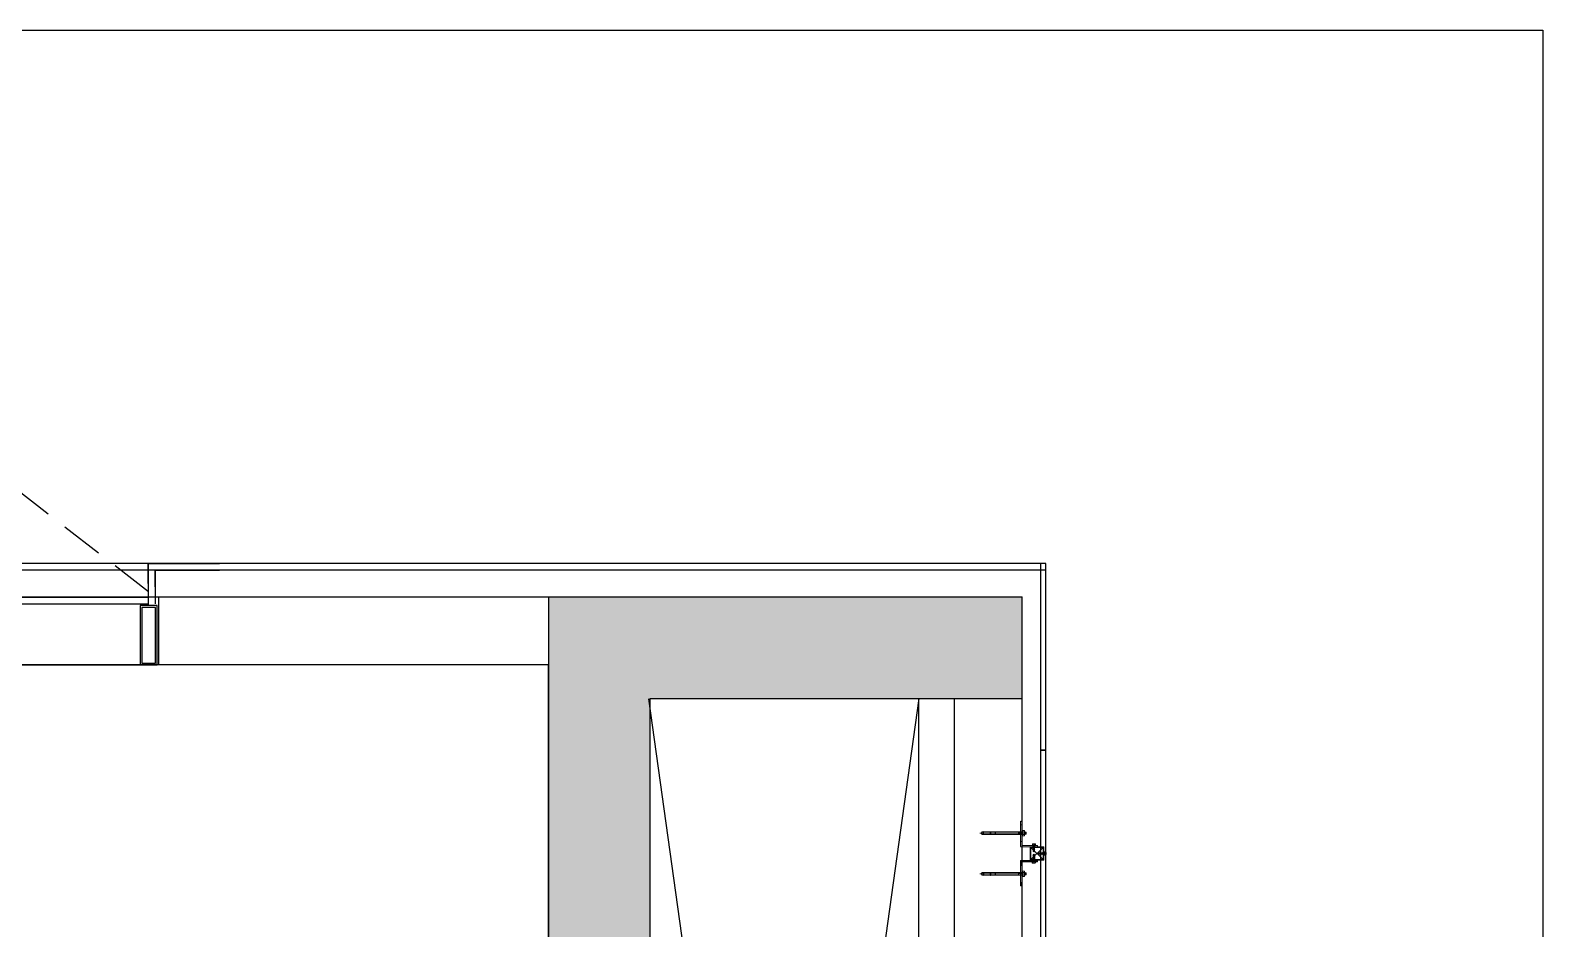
# Model space of a CAD drawing. Header units: millimetres. Extents: x 4688743 to 4806056, y -3017657 to -2960297.
# Drawn here: x 4749723 to 4754189, y -2966744 to -2964091 of the extents above; entities that cross this region are included whole.
import ezdxf

# ---------------------------------------------------------------- set-up
doc = ezdxf.new("R2010")
doc.units = ezdxf.units.MM
doc.header["$MEASUREMENT"] = 0
doc.linetypes.add('HIDDEN', pattern=[0.375, 0.25, -0.125])
doc.linetypes.add('LÍNEAS_OCULTAS2', pattern=[0.1875, 0.125, -0.0625])
for name, color, linetype in [('a-col', 3, 'Continuous'), ('A-CUTOUT FLOOR', 1, 'Continuous'), ('a-hat col', 254, 'Continuous'), ('a-vision panel', 141, 'Continuous'), ('C-WALL', 123, 'Continuous'), ('ELE1', 1, 'Continuous'), ('I-PART', 1, 'Continuous'), ('MATEL CLADDING', 145, 'Continuous'), ('PL carpet', 7, 'Continuous'), ('wall', 4, 'Continuous')]:
    doc.layers.add(name, color=color, linetype=linetype)
for name, color, linetype, lineweight in [('B-SECTIONS$0$_FAVETON-Autotaladrante N12 Filete 5.5 mm', 8, 'Continuous', 5), ('B-SECTIONS$0$_FAVETON-Pieza', 7, 'Continuous', 5), ('CLAYTONE-Pieza', 7, 'Continuous', 9), ('NEI-ALU-CROSS-SECTION', 150, 'Continuous', 5), ('NEI-G-BRACKET-IN PLAN', 115, 'Continuous', 5), ('NEI-G-RCC FASTENER', 253, 'Continuous', 5), ('TAPPING SCREW', 251, 'Continuous', 5)]:
    doc.layers.add(name, color=color, linetype=linetype, lineweight=lineweight)

# ---------------------------------------------------------------- blocks, each defined once
blk = doc.blocks.new('ALU-CROSS-SECTION')
at = {"layer": 'NEI-ALU-CROSS-SECTION'}
h = blk.add_hatch(dxfattribs=at)
h.set_pattern_fill('ANSI33', color=8, scale=0.35, style=0)
h.set_pattern_definition([(45, (-14308.022, -80916.707), (-1.57154482, 1.57154482), []), (45, (-14306.4504, -80916.707), (-1.57154482, 1.57154482), [1.11125, -0.555625])])
h.paths.add_polyline_path([(20, 20), (-20, 20), (-20, -20), (20, -20)])
h.paths.add_polyline_path([(18, -18), (-18, -18), (-18, 18), (18, 18)], flags=16)
at = {"color": 8}
for p, q in [((-18, -18), (18, 18)), ((-18, 18), (18, -18))]:
    blk.add_line(p, q, dxfattribs=at)
for points in [[(-20, -20), (20, -20), (20, 20), (-20, 20)], [(-18, -18), (18, -18), (18, 18), (-18, 18)]]:
    blk.add_lwpolyline(points, close=True)
blk = doc.blocks.new('Autotaladrante N12 Filete 5.5 mm')
at = {"color": 250}
blk.add_lwpolyline([(0.4, -6), (0.1, -6, -0.414214), (0, -5.9), (0, 5.9, -0.414214), (0.1, 6), (0.4, 6, -0.414214), (0.5, 5.9), (0.5, -5.9, -0.414214)], format="xyb", close=True, dxfattribs=at)
at = {"layer": 'TAPPING SCREW'}
for p, q in [((-3.9, 1.3), (-2.7, 0.2)), ((-2.7, 0.2), (-2.7, -0.3)), ((0, 2.3), (1.8, 2.3)), ((1.6, 0), (2.1, 2.7)), ((2.3, 2.3), (3.7, 2.3)), ((4.1, 2.3), (5.5, 2.3)), ((6, 2.3), (7.3, 2.3)), ((7.8, 2.3), (9.2, 2.3)), ((9.6, 2.3), (11, 2.3)), ((10.6, -2.3), (11.5, 2.3)), ((11.2, 2.7), (11.5, 2.3)), ((11.5, 2.3), (12.8, 2.3)), ((13.3, 2.3), (14.7, 2.3)), ((14.2, -2.3), (15.1, 2.3)), ((14.6, 2.3), (20.7, 2.3)), ((14.9, 2.7), (15.1, 2.3)), ((15.1, 2.3), (16.5, 2.3)), ((17, 2.3), (18.3, 2.3)), ((17.7, -2.7), (18.6, 2.7)), ((20.7, 2.3), (22.8, 0)), ((-3.9, -1.3), (-2.7, -0.3)), ((0, -2.3), (2.8, -2.3)), ((3, -2.7), (3.2, -2.3)), ((4.8, -2.7), (5.1, -2.3)), ((6.7, -2.7), (6.9, -2.3)), ((8.5, -2.7), (8.7, -2.3)), ((10.3, -2.7), (10.6, -2.3)), ((10.6, -2.3), (11.9, -2.3)), ((12.4, -2.3), (13.8, -2.3)), ((13.6, -2.3), (20.7, -2.3)), ((14, -2.7), (14.2, -2.3)), ((14.2, -2.3), (15.6, -2.3)), ((16.1, -2.3), (17.4, -2.3)), ((17.9, -2.3), (19.3, -2.3)), ((20, 0), (22.8, 0)), ((20.7, -2.3), (22.8, 0))]:
    blk.add_line(p, q, dxfattribs=at)
for points in [[(-0.8, 5), (-2.5, 5)], [(0, 4.3), (0, -4.3)], [(4.6, -2.3), (3.2, -2.3), (4.1, 2.3), (3.9, 2.7), (3, -2.7), (2.8, -2.3), (3.7, 2.3), (3.9, 2.7)], [(6.4, -2.3), (5.1, -2.3), (6, 2.3), (5.7, 2.7), (4.8, -2.7), (4.6, -2.3), (5.5, 2.3), (5.7, 2.7)], [(8.3, -2.3), (6.9, -2.3), (7.8, 2.3), (7.6, 2.7), (6.7, -2.7), (6.4, -2.3), (7.3, 2.3), (7.6, 2.7)], [(10.1, -2.3), (8.7, -2.3), (9.6, 2.3), (9.4, 2.7), (8.5, -2.7), (8.3, -2.3), (9.2, 2.3), (9.4, 2.7)], [(13.1, 2.7), (13.3, 2.3), (12.4, -2.3), (12.2, -2.7), (11.9, -2.3), (12.8, 2.3), (13.1, 2.7), (12.2, -2.7)], [(15.8, -2.7), (16.1, -2.3), (17, 2.3), (16.7, 2.7), (15.8, -2.7), (15.6, -2.3), (16.5, 2.3), (16.7, 2.7)], [(-0.8, -5), (-2.5, -5)], [(20, 0), (19.7, -0.4), (19.3, -2.3), (19.5, -2.7), (20, 0), (20.2, -0.4), (19.7, -2.3), (19.5, -2.7)]]:
    blk.add_lwpolyline(points, dxfattribs=at)
for points in [[(2.3, 2.3), (1.9, 0.4), (1.6, 0), (1.4, 0.4), (1.8, 2.3), (2.1, 2.7)], [(10.3, -2.7), (10.1, -2.3), (11, 2.3), (11.2, 2.7)], [(13.8, -2.3), (14.7, 2.3), (14.9, 2.7), (14, -2.7)], [(17.9, -2.3), (17.7, -2.7), (17.4, -2.3), (18.3, 2.3), (18.6, 2.7), (18.8, 2.3)]]:
    blk.add_lwpolyline(points, close=True, dxfattribs=at)
for centre, radius, start, end in [((9, 0), 13, 159.5169, 174.5435), ((-2.5, 4.2), 0.756, 90.4696, 163.2548), ((-0.8, 4.2), 0.756, 0.4696, 89.5304), ((22.7, 2.1), 2.06, 173.3775, 271.6224), ((9, 0), 13, 185.4565, 200.4831), ((-2.5, -4.2), 0.756, 196.7452, 269.5304), ((-0.8, -4.2), 0.756, 270.4696, 359.5304)]:
    blk.add_arc(centre, radius, start, end, dxfattribs=at)
blk = doc.blocks.new('Fischer')
at = {"layer": 'NEI-G-RCC FASTENER', "linetype": 'Continuous'}
for p, q in [((-12, 3.1), (-12.4, 2.7)), ((-12.4, 2.7), (-12.4, -2.8)), ((-12, 3.1), (-9.6, 3.1)), ((-12, -3.2), (-12, 3.1)), ((-9.6, 3.1), (-8.8, 3.9)), ((-9.6, 3.1), (-9.6, -3.2)), ((-8.8, 3.9), (-8, 3.9)), ((-8.8, -4.1), (-8.8, 3.9)), ((-8, 6.8), (-7.4, 7.9)), ((-8, 6.8), (-8, 0)), ((-8, -6.8), (-8, 0)), ((-2.2, 7.9), (-7.4, 7.9)), ((-2.2, 3.9), (-7.4, 3.9)), ((-1.6, 6.8), (-2.2, 7.9)), ((-1.6, 8.4), (-1.6, 0)), ((-1.6, 8.4), (0, 8.4)), ((-1.6, -8.4), (-1.6, 0)), ((0, 8.4), (0, -8.4)), ((91.5, 3.9), (0, 3.9)), ((9.6, 3.9), (9.6, -4.1)), ((77.5, -4.1), (77.5, 3.9)), ((78.7, -4.1), (78.7, 3.9)), ((91.5, 3.9), (91.5, -4.1)), ((112.7, 4.4), (93.1, 3.9)), ((93.1, 3.9), (93.1, 3.5)), ((93.1, -3.5), (93.1, 3.5)), ((112.8, 0.9), (93.9, 0.4)), ((93.9, 0.4), (93.9, -0.4)), ((108.5, 0.8), (108.5, -0.8)), ((112.7, 4.4), (112.8, 0.9)), ((112.7, 3.9), (118.3, 3.9)), ((114.3, 3.9), (112.7, 3.6)), ((114.3, -3.9), (114.3, 3.9)), ((114.7, 3.4), (114.3, 3.9)), ((114.7, -3.4), (114.7, 3.4)), ((118.3, -3.9), (118.3, 3.9)), ((118.3, 3.9), (120.6, 0)), ((120.6, 0), (118.3, -3.9)), ((-12, -3.2), (-12.4, -2.8)), ((-9.6, -3.2), (-12, -3.2)), ((-9.6, -3.2), (-8.8, -4.1)), ((-8.8, -4.1), (-8, -4.1)), ((-8, -6.8), (-7.4, -7.9)), ((-2.2, -3.9), (-7.4, -3.9)), ((-2.2, -7.9), (-7.4, -7.9)), ((-1.6, -6.8), (-2.2, -7.9)), ((-1.6, -8.4), (0, -8.4)), ((91.5, -4.1), (0, -4.1)), ((93.1, -3.9), (93.1, -3.5)), ((112.7, -4.4), (93.1, -3.9)), ((112.8, -0.9), (93.9, -0.4)), ((112.7, -4.4), (112.8, -0.9)), ((112.7, -3.6), (114.3, -3.9)), ((112.7, -3.9), (118.3, -3.9)), ((114.7, -3.4), (114.3, -3.9))]:
    blk.add_line(p, q, dxfattribs=at)
at = {"layer": 'NEI-G-RCC FASTENER'}
for p, q in [((9.6, 3.3), (0, 3.3)), ((-13.3, 0), (124.1, 0)), ((9.6, -3.4), (0, -3.4))]:
    blk.add_line(p, q, dxfattribs=at)
at = {"layer": 'NEI-G-RCC FASTENER', "linetype": 'Continuous'}
for centre, radius, start, end in [((-4.5, 5.9), 3.47, 145.5615, 214.4385), ((5, 0), 13, 162.383, 197.617), ((-5.1, 5.9), 3.47, 325.5615, 34.4385), ((-14.6, 0), 13, 342.383, 17.617), ((92.3, 3.4), 0.948, 27.058, 142.9407), ((-4.5, -5.9), 3.47, 145.5615, 214.4385), ((-5.1, -5.9), 3.47, 325.5615, 34.4385), ((92.3, -3.5), 0.948, 217.0593, 332.942)]:
    blk.add_arc(centre, radius, start, end, dxfattribs=at)
blk = doc.blocks.new('bracket@ rcc')
h = blk.add_hatch()
h.set_pattern_fill('ANSI31', color=8, scale=0.75, style=0)
h.set_pattern_definition([(45, (22.2538, 3.635), (-1.6838, 1.6838), [])])
h.paths.add_polyline_path([(-14.8, -6.4), (-24.8, -6.4), (-24.8, -10.4), (-14.8, -10.4)])
h = blk.add_hatch()
h.set_pattern_fill('ANSI31', color=8, scale=0.75, style=0)
h.set_pattern_definition([(45, (230.7083, -31.365), (-1.683798, 1.683798), [])])
h.paths.add_polyline_path([(50.2, -6.4), (35.2, -6.4), (35.2, -10.4), (46.2, -10.4), (46.2, -40.9), (46.2, -40.9), (46.2, -42.9), (50.2, -42.9)])
h = blk.add_hatch()
h.set_pattern_fill('ANSI31', color=8, scale=0.75, style=0)
h.set_pattern_definition([(45, (22.2538, 1.135), (-1.6838, 1.6838), [])])
h.paths.add_polyline_path([(46.2, -56.4), (50.2, -56.4), (50.2, -48.9), (46.2, -48.9)])
for p, q in [((-14.8, -6.4), (-14.8, -10.4)), ((35.2, -6.4), (35.2, -10.4)), ((46.2, -42.9), (50.2, -42.9)), ((46.2, -48.9), (50.2, -48.9))]:
    blk.add_line(p, q)
blk.add_lwpolyline([(-24.8, -6.4), (50.2, -6.4), (50.2, -56.4), (46.2, -56.4), (46.2, -10.4), (-24.8, -10.4), (-24.8, -6.4)])
at = {"layer": 'CLAYTONE-Pieza'}
blk.add_blockref('Autotaladrante N12 Filete 5.5 mm', (45.7, -45.9), dxfattribs=at)
at = {"layer": 'NEI-G-RCC FASTENER', "extrusion": (0, 0, -1), "zscale": -1, "rotation": 90}
blk.add_blockref('Fischer', (-10.3, -10.4), dxfattribs=at)
blk = doc.blocks.new('B-SECTIONS$0$Autotaladrante N12 Filete 5.5 mm')
at = {"layer": 'B-SECTIONS$0$_FAVETON-Autotaladrante N12 Filete 5.5 mm'}
for p, q in [((-4.984375, -3.870117), (-4.984375, 3.870117)), ((-4.411376, 2.580078), (-1.03125, 2.580078)), ((0, 2.291992), (1.143555, 2.291992)), ((0.916504, 0), (1.375, 2.692383)), ((1.60669, 2.291992), (2.976807, 2.291992)), ((3.439942, 2.291992), (4.810059, 2.291992)), ((4.356446, -2.291992), (5.273194, 2.291992)), ((5.041749, 2.692383), (5.273194, 2.291992)), ((5.273194, 2.291992), (6.643555, 2.291992)), ((7.106446, 2.291992), (8.476807, 2.291992)), ((8.023194, -2.291992), (8.939698, 2.291992)), ((8.708252, 2.692383), (8.939698, 2.291992)), ((8.939698, 2.291992), (10.310059, 2.291992)), ((10.773194, 2.291992), (12.143311, 2.291992)), ((11.458252, -2.692383), (12.375, 2.692383)), ((12.606446, 2.291992), (19.670899, 2.291992)), ((13.981446, -0.401367), (21.770752, 0)), ((19.670899, 2.291992), (21.770752, 0)), ((19.670899, -2.291992), (21.770752, 0)), ((-4.411376, -2.580078), (-1.03125, -2.580078)), ((-1.03125, -5.160156), (-4.411376, -5.160156)), ((0, -2.291992), (2.060059, -2.291992)), ((2.291749, -2.692383), (2.523194, -2.291992)), ((4.125, -2.692383), (4.356446, -2.291992)), ((4.356446, -2.291992), (5.726807, -2.291992)), ((6.189942, -2.291992), (7.560059, -2.291992)), ((7.791504, -2.692383), (8.023194, -2.291992)), ((8.023194, -2.291992), (9.393311, -2.291992)), ((9.856446, -2.291992), (11.226807, -2.291992)), ((11.689942, -2.291992), (13.060059, -2.291992)), ((13.523194, -2.291992), (19.670899, -2.291992))]:
    blk.add_line(p, q, dxfattribs=at)
for points in [[(-1.03125, 5.160156), (-4.411376, 5.160156)], [(3.893555, -2.291992), (2.523194, -2.291992), (3.439942, 2.291992), (3.208252, 2.692383), (2.291749, -2.692383), (2.060059, -2.291992), (2.976807, 2.291992), (3.208252, 2.692383)], [(6.875, 2.692383), (7.106446, 2.291992), (6.189942, -2.291992), (5.958252, -2.692383), (5.726807, -2.291992), (6.643555, 2.291992), (6.875, 2.692383), (5.958252, -2.692383)], [(9.625, -2.692383), (9.856446, -2.291992), (10.773194, 2.291992), (10.541504, 2.692383), (9.625, -2.692383), (9.393311, -2.291992), (10.310059, 2.291992), (10.541504, 2.692383)], [(13.75, 0), (13.518555, -0.401367), (13.060059, -2.291992), (13.291749, -2.692383), (13.75, 0), (13.981446, -0.401367), (13.523194, -2.291992), (13.291749, -2.692383)]]:
    blk.add_lwpolyline(points, dxfattribs=at)
for points in [[(0, -5.729492), (0, 5.729492), (-1.03125, 5.729492), (-1.03125, -5.729492)], [(1.60669, 2.291992), (1.148194, 0.401367), (0.916504, 0), (0.685059, 0.401367), (1.143555, 2.291992), (1.375, 2.692383)], [(4.125, -2.692383), (3.893555, -2.291992), (4.810059, 2.291992), (5.041749, 2.692383)], [(7.560059, -2.291992), (8.476807, 2.291992), (8.708252, 2.692383), (7.791504, -2.692383)], [(11.689942, -2.291992), (11.458252, -2.692383), (11.226807, -2.291992), (12.143311, 2.291992), (12.375, 2.692383), (12.606446, 2.291992)]]:
    blk.add_lwpolyline(points, close=True, dxfattribs=at)
for centre, radius, start, end in [((1.111329, 0), 6.095833, 154.96034, 205.03966), ((-3.245605, 3.870117), 1.738802, 132.1065, 227.8935), ((21.712647, -2.054688), 2.055444, 88.377566, 186.622451), ((-3.245605, -3.870117), 1.738802, 132.1065, 227.8935)]:
    blk.add_arc(centre, radius, start, end, dxfattribs=at)
blk = doc.blocks.new('rcc diff lvl')
at = {"linetype": 'LÍNEAS_OCULTAS2', "ltscale": 10}
for p, q in [((4.6, 3), (0.6, 3)), ((15.6, 39.5), (15.6, 35.5)), ((65.6, 39.5), (65.6, 35.5)), ((4.6, -3), (0.6, -3))]:
    blk.add_line(p, q, dxfattribs=at)
blk.add_lwpolyline([(75.6, 39.5), (0.6, 39.5), (0.6, -10.5), (4.6, -10.5), (4.6, 35.5), (75.6, 35.5), (75.6, 39.5)], dxfattribs=at)
at = {"layer": 'B-SECTIONS$0$_FAVETON-Pieza', "extrusion": (0, 0, -1), "xscale": 0.8726777181651566, "yscale": 0.8726777181651566, "zscale": -0.8726777173244235, "rotation": 0.0239505062693356}
blk.add_blockref('B-SECTIONS$0$Autotaladrante N12 Filete 5.5 mm', (-4.6, 0), dxfattribs=at)
at = {"layer": 'NEI-G-RCC FASTENER', "extrusion": (0, 0, -1), "zscale": -1, "rotation": 90}
blk.add_blockref('Fischer', (-40.6, 35.5), dxfattribs=at)
blk = doc.blocks.new('PROFILE_GLZ_MULI_END')
at = {"color": 4}
blk.add_lwpolyline([(25, -25), (25, 0)], dxfattribs=at)
for points in [[(50, -200), (0, -200), (0, -25), (50, -25)], [(45, -195), (5, -195), (5, -30), (45, -30)]]:
    blk.add_lwpolyline(points, close=True, dxfattribs=at)
blk = doc.blocks.new('*U17')
at = {"color": 1}
blk.add_line((0, -200), (1000, -200), dxfattribs=at)
at = {"color": 5}
for points in [[(25, 0), (975, 0)], [(25, -20), (975, -20)]]:
    blk.add_lwpolyline(points, dxfattribs=at)
blk.add_blockref('PROFILE_GLZ_MULI_END', (0, 0))
at = {"xscale": -1}
blk.add_blockref('PROFILE_GLZ_MULI_END', (1000, 0), dxfattribs=at)

msp = doc.modelspace()

# ---------------------------------------------------------------- hatches: boundary and pattern name
at = {"layer": 'a-hat col'}
h = msp.add_hatch(color=256, dxfattribs=at)
h.paths.add_polyline_path([(4752351.8, -2973566.3), (4752801.8, -2973566.3), (4752801.8, -2975266.8), (4751253.1, -2975266.8), (4751253.1, -2974666.8), (4752351.8, -2974666.8)])
h.paths.add_polyline_path([(4734146.9, -2973515.6), (4734148.5, -2973965.1), (4735551.8, -2973965.1), (4735550.2, -2973515.6)])
h.paths.add_polyline_path([(4734148.5, -2965764.9), (4734148.5, -2966214.9), (4735551.8, -2966214.9), (4735551.8, -2965764.9)])
h.paths.add_polyline_path([(4741354.2, -2968650.5), (4741054.2, -2968650.5), (4741054.2, -2970044.1), (4741354.2, -2970044.1)])
h.paths.add_polyline_path([(4742904.2, -2968650.5), (4742604.2, -2968650.5), (4742604.2, -2970044.1), (4742904.2, -2970044.1)])
h.paths.add_polyline_path([(4744104.3, -2965764.9), (4744104.3, -2966064.9), (4742604.2, -2966064.9), (4742604.2, -2965764.9)])
h.paths.add_polyline_path([(4743251.9, -2974464.6), (4744051.9, -2974464.6), (4744051.9, -2975264.6), (4743251.9, -2975264.6)])
h.paths.add_polyline_path([(4734751.8, -2974464.6), (4735551.8, -2974464.6), (4735551.8, -2975264.6), (4734751.8, -2975264.6)])
h.paths.add_polyline_path([(4752651.8, -2965764.6), (4751253.1, -2965764.6), (4751253.1, -2967764.6), (4751553.1, -2967764.6), (4751553.1, -2966064.6), (4752651.8, -2966064.6)])
h.paths.add_polyline_path([(4747653.1, -2967764.6), (4747953.1, -2967764.6), (4747953.1, -2965764.6), (4747653.1, -2965764.6)])
h.paths.add_polyline_path([(4723751.8, -2965765.3), (4724551.8, -2965765.3), (4724551.8, -2966565.3), (4723751.8, -2966565.3)])
h.paths.add_polyline_path([(4712751.8, -2965765.3), (4713551.8, -2965765.3), (4713551.8, -2966565.3), (4712751.8, -2966565.3)])
h.paths.add_polyline_path([(4751751.8, -2984664.6), (4752551.8, -2984664.6), (4752551.8, -2985464.6), (4751751.8, -2985464.6)])
h.paths.add_polyline_path([(4743251.9, -2984664.6), (4744051.9, -2984664.6), (4744051.9, -2985464.6), (4743251.9, -2985464.6)])
h.paths.add_polyline_path([(4723751.8, -2973664.6), (4724551.8, -2973664.6), (4724551.8, -2974464.6), (4723751.8, -2974464.6)])
h.paths.add_polyline_path([(4712751.8, -2984664.6), (4713551.8, -2984664.6), (4713551.8, -2985464.6), (4712751.8, -2985464.6)])
h.paths.add_polyline_path([(4712751.8, -2973664.6), (4713551.8, -2973664.6), (4713551.8, -2974464.6), (4712751.8, -2974464.6)])
h.paths.add_polyline_path([(4734751.8, -2984664.6), (4735551.8, -2984664.6), (4735551.8, -2985464.6), (4734751.8, -2985464.6)])
h.paths.add_polyline_path([(4747553.1, -2975264.1), (4747953.1, -2975264.1), (4747953.1, -2973964.1), (4747553.1, -2973964.1)])
h.paths.add_polyline_path([(4723751.8, -2984664.6), (4724551.8, -2984664.6), (4724551.8, -2985464.6), (4723751.8, -2985464.6)])
at = {"layer": 'NEI-ALU-CROSS-SECTION'}
h = msp.add_hatch(dxfattribs=at)
h.set_pattern_fill('ANSI33', color=8, scale=0.35, angle=90, style=0)
h.set_pattern_definition([(135, (4833612.5397, -2980829.8742), (-1.57154482, -1.57154482), []), (135, (4833612.5397, -2980828.3026), (-1.57154482, -1.57154482), [1.11125, -0.555625])])
h.paths.add_polyline_path([(4752675.8, -2966501.9), (4752675.8, -2966541.9), (4752715.8, -2966541.9), (4752715.8, -2966501.9)])
h.paths.add_polyline_path([(4752713.8, -2966503.9), (4752713.8, -2966539.9), (4752677.8, -2966539.9), (4752677.8, -2966503.9)], flags=16)
at = {"layer": 'NEI-G-BRACKET-IN PLAN'}
h = msp.add_hatch(dxfattribs=at)
h.set_pattern_fill('ANSI31', color=8, scale=0.75, angle=90, style=0)
h.set_pattern_definition([(135, (4752671.8327, -2966361.692), (-1.683798, -1.683798), [])])
h.paths.add_polyline_path([(4752646.8, -2966542.2), (4752646.8, -2966557.2), (4752650.8, -2966557.2), (4752650.8, -2966546.2), (4752681.3, -2966546.2), (4752681.3, -2966546.2), (4752683.3, -2966546.2), (4752683.3, -2966542.2)])
h = msp.add_hatch(dxfattribs=at)
h.set_pattern_fill('ANSI31', color=8, scale=0.75, angle=90, style=0)
h.set_pattern_definition([(135, (4752639.3327, -2966570.1465), (-1.6838, -1.6838), [])])
h.paths.add_polyline_path([(4752696.8, -2966546.2), (4752696.8, -2966542.2), (4752689.3, -2966542.2), (4752689.3, -2966546.2)])
h = msp.add_hatch(dxfattribs=at)
h.set_pattern_fill('ANSI31', color=8, scale=0.75, angle=90, style=0)
h.set_pattern_definition([(135, (4752636.8327, -2966570.1465), (-1.6838, -1.6838), [])])
h.paths.add_polyline_path([(4752646.8, -2966607.2), (4752646.8, -2966617.2), (4752650.8, -2966617.2), (4752650.8, -2966607.2)])

# ---------------------------------------------------------------- linework, layer by layer
at = {"layer": 'a-col'}
msp.add_lwpolyline([(4752651.8, -2965764.6), (4751253.1, -2965764.6), (4751253.1, -2967764.6), (4751553.1, -2967764.6), (4751553.1, -2966064.6), (4752651.8, -2966064.6)], close=True, dxfattribs=at)
at = {"layer": 'A-CUTOUT FLOOR'}
for p, q in [((4752346.8, -2966064.6), (4751548.1, -2971764.6, 0)), ((4751548.1, -2966065.3), (4752346.8, -2971764.6)), ((4752346.8, -2971764.6), (4752346.8, -2966064.6))]:
    msp.add_line(p, q, dxfattribs=at)
at = {"layer": 'a-vision panel', "linetype": 'HIDDEN', "ltscale": 500, "elevation": 0}
msp.add_lwpolyline([(4750072.7, -2965749.4), (4749597.7, -2965382), (4749122.7, -2965749.4)], dxfattribs=at)
at = {"layer": 'B-SECTIONS$0$_FAVETON-Autotaladrante N12 Filete 5.5 mm'}
for p, q in [((4752681.3, -2966497.9, 0), (4752681.3, -2966497, 0)), ((4752681.3, -2966497, 0), (4752691.3, -2966497, 0)), ((4752691.3, -2966497.9, 0), (4752681.3, -2966497.9, 0)), ((4752681.8, -2966497, 0), (4752681.8, -2966494, 0)), ((4752689.7, -2966493.5, 0), (4752683, -2966493.5, 0)), ((4752686.3, -2966498.7, 0), (4752684, -2966499.1, 0)), ((4752684.3, -2966498.8, 0), (4752684, -2966499.1, 0)), ((4752684, -2966499.1, 0), (4752684.3, -2966499.3, 0)), ((4752684, -2966500.7, 0), (4752688.7, -2966499.9, 0)), ((4752684.3, -2966500.4, 0), (4752684, -2966500.7, 0)), ((4752684.3, -2966500.9, 0), (4752684, -2966500.7, 0)), ((4752684, -2966502.3, 0), (4752688.7, -2966501.5, 0)), ((4752684.1, -2966494, 0), (4752684.1, -2966497, 0)), ((4752684.3, -2966497.9, 0), (4752684.3, -2966498.8, 0)), ((4752686, -2966498.4, 0), (4752684.3, -2966498.8, 0)), ((4752684.3, -2966499.3, 0), (4752686, -2966498.9, 0)), ((4752684.3, -2966499.3, 0), (4752684.3, -2966500.4, 0)), ((4752688.3, -2966499.7, 0), (4752684.3, -2966500.4, 0)), ((4752688.3, -2966500.1, 0), (4752684.3, -2966500.9, 0)), ((4752684.3, -2966500.9, 0), (4752684.3, -2966502, 0)), ((4752688.3, -2966501.3, 0), (4752684.3, -2966502, 0)), ((4752686.3, -2966498.7, 0), (4752686, -2966498.4, 0)), ((4752686, -2966498.9, 0), (4752686.3, -2966498.7, 0)), ((4752688.3, -2966497.9, 0), (4752688.3, -2966499.7, 0)), ((4752688.7, -2966499.9, 0), (4752688.3, -2966499.7, 0)), ((4752688.7, -2966499.9, 0), (4752688.3, -2966500.1, 0)), ((4752688.3, -2966501.3, 0), (4752688.3, -2966500.1, 0)), ((4752688.7, -2966501.5, 0), (4752688.3, -2966501.3, 0)), ((4752688.7, -2966501.5, 0), (4752688.3, -2966501.7, 0)), ((4752688.6, -2966494, 0), (4752688.6, -2966497, 0)), ((4752690.8, -2966497, 0), (4752690.8, -2966494, 0)), ((4752691.3, -2966497, 0), (4752691.3, -2966497.9, 0)), ((4752684.3, -2966502, 0), (4752684, -2966502.3, 0)), ((4752684, -2966502.3, 0), (4752684.3, -2966502.5, 0)), ((4752684, -2966503.9, 0), (4752688.7, -2966503.1, 0)), ((4752684.3, -2966503.6, 0), (4752684, -2966503.9, 0)), ((4752684, -2966503.9, 0), (4752684.3, -2966504.1, 0)), ((4752684, -2966505.5, 0), (4752688.7, -2966504.7, 0)), ((4752684.3, -2966505.2, 0), (4752684, -2966505.5, 0)), ((4752684, -2966505.5, 0), (4752684.3, -2966505.7, 0)), ((4752684, -2966507.1, 0), (4752688.7, -2966506.3, 0)), ((4752684.3, -2966506.8, 0), (4752684, -2966507.1, 0)), ((4752684.3, -2966507.3, 0), (4752684, -2966507.1, 0)), ((4752688.7, -2966507.9, 0), (4752684, -2966508.7, 0)), ((4752684.3, -2966508.4, 0), (4752684, -2966508.7, 0)), ((4752684, -2966508.7, 0), (4752684.3, -2966508.9, 0)), ((4752688.3, -2966501.7, 0), (4752684.3, -2966502.5, 0)), ((4752684.3, -2966502.5, 0), (4752684.3, -2966503.6, 0)), ((4752688.3, -2966502.9, 0), (4752684.3, -2966503.6, 0)), ((4752684.3, -2966504.1, 0), (4752688.3, -2966503.3, 0)), ((4752684.3, -2966504.1, 0), (4752684.3, -2966505.2, 0)), ((4752688.3, -2966504.5, 0), (4752684.3, -2966505.2, 0)), ((4752688.3, -2966504.9, 0), (4752684.3, -2966505.7, 0)), ((4752684.3, -2966505.7, 0), (4752684.3, -2966506.8, 0)), ((4752688.3, -2966506.1, 0), (4752684.3, -2966506.8, 0)), ((4752688.3, -2966506.5, 0), (4752684.3, -2966507.3, 0)), ((4752684.3, -2966507.3, 0), (4752684.3, -2966508.4, 0)), ((4752688.3, -2966507.7, 0), (4752684.3, -2966508.4, 0)), ((4752684.3, -2966508.9, 0), (4752688.3, -2966508.1, 0)), ((4752684.3, -2966508.9, 0), (4752684.3, -2966515, 0)), ((4752684.3, -2966515, 0), (4752686.3, -2966516.9, 0)), ((4752688.7, -2966509.5, 0), (4752686.3, -2966509.9, 0)), ((4752686.3, -2966509.9, 0), (4752686.7, -2966509.6, 0)), ((4752686.3, -2966509.9, 0), (4752686.7, -2966510.1, 0)), ((4752686.7, -2966510.1, 0), (4752686.3, -2966516.9, 0)), ((4752688.3, -2966515, 0), (4752686.3, -2966516.9, 0)), ((4752686.7, -2966509.6, 0), (4752688.3, -2966509.3, 0)), ((4752686.7, -2966510.1, 0), (4752688.3, -2966509.7, 0)), ((4752688.3, -2966501.7, 0), (4752688.3, -2966502.9, 0)), ((4752688.7, -2966503.1, 0), (4752688.3, -2966502.9, 0)), ((4752688.3, -2966503.3, 0), (4752688.7, -2966503.1, 0)), ((4752688.3, -2966503.3, 0), (4752688.3, -2966504.5, 0)), ((4752688.7, -2966504.7, 0), (4752688.3, -2966504.5, 0)), ((4752688.7, -2966504.7, 0), (4752688.3, -2966504.9, 0)), ((4752688.3, -2966504.9, 0), (4752688.3, -2966506.1, 0)), ((4752688.7, -2966506.3, 0), (4752688.3, -2966506.1, 0)), ((4752688.7, -2966506.3, 0), (4752688.3, -2966506.5, 0)), ((4752688.3, -2966506.5, 0), (4752688.3, -2966507.7, 0)), ((4752688.7, -2966507.9, 0), (4752688.3, -2966507.7, 0)), ((4752688.3, -2966508.1, 0), (4752688.7, -2966507.9, 0)), ((4752688.3, -2966508.1, 0), (4752688.3, -2966509.3, 0)), ((4752688.3, -2966509.3, 0), (4752688.7, -2966509.5, 0)), ((4752688.3, -2966509.7, 0), (4752688.7, -2966509.5, 0)), ((4752688.3, -2966509.7, 0), (4752688.3, -2966515, 0))]:
    msp.add_line(p, q, dxfattribs=at)
at = {"layer": 'B-SECTIONS$0$_FAVETON-Autotaladrante N12 Filete 5.5 mm', "extrusion": (0, 0, -1)}
for centre, major_axis, start_param, end_param in [((4752683, -2966495, 0), (-1.07, 1.07), 6.233102, 7.904901), ((4752686.3, -2966498.8, 0), (3.76, 3.76), 5.061181, 5.93523), ((4752689.7, -2966495, 0), (-1.07, 1.07), 6.233102, 7.904901), ((4752688.1, -2966516.8, 0), (-1.27, 1.27), 5.469888, 7.184585)]:
    msp.add_ellipse(centre, major_axis=major_axis, ratio=1, start_param=start_param, end_param=end_param, dxfattribs=at)
at = {"layer": 'CLAYTONE-Pieza', "color": 250, "elevation": 0}
for points in [[(4752692.3, -2966546.3), (4752692.3, -2966546.6, -0.414214), (4752692.2, -2966546.7), (4752680.4, -2966546.7, -0.414214), (4752680.3, -2966546.6), (4752680.3, -2966546.3, -0.414214), (4752680.4, -2966546.2), (4752692.2, -2966546.2, -0.414214)], [(4752718.3, -2966515.9), (4752718.6, -2966515.9, -0.414214), (4752718.7, -2966516), (4752718.7, -2966527.8, -0.414214), (4752718.6, -2966527.9), (4752718.3, -2966527.9, -0.414214), (4752718.2, -2966527.8), (4752718.2, -2966516, -0.414214)]]:
    msp.add_lwpolyline(points, format="xyb", close=True, dxfattribs=at)
at = {"layer": 'ELE1', "color": 43}
for p, q in [((4750072.7, -2965785.1, 0), (4750072.7, -2965665.3, 0)), ((4750092.7, -2965785.1, 0), (4750092.7, -2965685.3, 0))]:
    msp.add_line(p, q, dxfattribs=at)
at = {"layer": 'I-PART'}
msp.add_lwpolyline([(4754188.7, -2987364.1), (4688743, -2987364.1), (4688743, -2964091.4), (4754188.7, -2964091.4)], close=True, dxfattribs=at)
at = {"layer": 'MATEL CLADDING'}
for points, elevation in [([(4752721.8, -2965665.3), (4747421.1, -2965665.3)], 0), ([(4752721.8, -2965685.3), (4747421.1, -2965685.3)], 0), ([(4750072.7, -2965785.1), (4750071.5, -2965665.3), (4750281.9, -2965665.3)], 0), ([(4750092.7, -2965784.9), (4750091.7, -2965685.3), (4750281.9, -2965685.3)], 0), ([(4752721.8, -2966811.5), (4752721.8, -2966216.5), (4752705.8, -2966216.5), (4752705.8, -2966811.5), (4752714.3, -2966811.5)], 86.6)]:
    msp.add_lwpolyline(points, dxfattribs=dict(at, elevation=elevation))
at = {"layer": 'MATEL CLADDING', "elevation": 0}
msp.add_lwpolyline([(4752721.8, -2966216.5), (4752721.8, -2965665.3), (4752705.8, -2965665.3), (4752705.8, -2966216.5)], close=True, dxfattribs=at)
at = {"layer": 'NEI-ALU-CROSS-SECTION', "color": 8}
for p, q in [((4752713.8, -2966539.9, 0), (4752677.8, -2966503.9, 0)), ((4752677.8, -2966539.9, 0), (4752713.8, -2966503.9, 0))]:
    msp.add_line(p, q, dxfattribs=at)
at = {"layer": 'NEI-ALU-CROSS-SECTION', "elevation": 0}
for points in [[(4752715.8, -2966541.9), (4752715.8, -2966501.9), (4752675.8, -2966501.9), (4752675.8, -2966541.9)], [(4752713.8, -2966539.9), (4752713.8, -2966503.9), (4752677.8, -2966503.9), (4752677.8, -2966539.9)]]:
    msp.add_lwpolyline(points, close=True, dxfattribs=at)
at = {"layer": 'NEI-G-BRACKET-IN PLAN', "linetype": 'LÍNEAS_OCULTAS2', "ltscale": 10}
for p, q in [((4752646.8, -2966436.9, 0), (4752650.8, -2966436.9, 0)), ((4752646.8, -2966486.9, 0), (4752650.8, -2966486.9, 0)), ((4752683.3, -2966497.9, 0), (4752683.3, -2966501.9, 0)), ((4752689.3, -2966497.9, 0), (4752689.3, -2966501.9, 0))]:
    msp.add_line(p, q, dxfattribs=at)
at = {"layer": 'NEI-G-BRACKET-IN PLAN'}
for p, q in [((4752683.3, -2966546.2, 0), (4752683.3, -2966542.2, 0)), ((4752689.3, -2966546.2, 0), (4752689.3, -2966542.2, 0)), ((4752646.8, -2966557.2, 0), (4752650.8, -2966557.2, 0)), ((4752646.8, -2966607.2, 0), (4752650.8, -2966607.2, 0))]:
    msp.add_line(p, q, dxfattribs=at)
at = {"layer": 'NEI-G-BRACKET-IN PLAN', "linetype": 'LÍNEAS_OCULTAS2', "ltscale": 10, "elevation": 0}
msp.add_lwpolyline([(4752646.8, -2966426.9), (4752646.8, -2966501.9), (4752696.8, -2966501.9), (4752696.8, -2966497.9), (4752650.8, -2966497.9), (4752650.8, -2966426.9), (4752646.8, -2966426.9)], dxfattribs=at)
at = {"layer": 'NEI-G-BRACKET-IN PLAN', "elevation": 0}
msp.add_lwpolyline([(4752646.8, -2966617.2), (4752646.8, -2966542.2), (4752696.8, -2966542.2), (4752696.8, -2966546.2), (4752650.8, -2966546.2), (4752650.8, -2966617.2), (4752646.8, -2966617.2)], dxfattribs=at)
at = {"layer": 'NEI-G-RCC FASTENER', "linetype": 'Continuous'}
for p, q in [((4752650.8, -2966453.4, 0), (4752650.8, -2966470.2, 0)), ((4752652.4, -2966453.4, 0), (4752650.8, -2966453.4, 0)), ((4752652.4, -2966470.2, 0), (4752652.4, -2966453.4, 0)), ((4752652.4, -2966455, 0), (4752653, -2966453.9, 0)), ((4752653, -2966453.9, 0), (4752658.2, -2966453.9, 0)), ((4752658.8, -2966455, 0), (4752658.2, -2966453.9, 0)), ((4752658.8, -2966468.6, 0), (4752658.8, -2966455, 0)), ((4752532.5, -2966457.9, 0), (4752530.2, -2966461.8, 0)), ((4752530.2, -2966461.8, 0), (4752532.5, -2966465.7, 0)), ((4752538.1, -2966457.9, 0), (4752532.5, -2966457.9, 0)), ((4752532.5, -2966465.7, 0), (4752532.5, -2966457.9, 0)), ((4752538.1, -2966465.7, 0), (4752532.5, -2966465.7, 0)), ((4752536.2, -2966458.4, 0), (4752536.6, -2966457.9, 0)), ((4752536.2, -2966465.2, 0), (4752536.2, -2966458.4, 0)), ((4752536.2, -2966465.2, 0), (4752536.6, -2966465.7, 0)), ((4752536.6, -2966465.7, 0), (4752536.6, -2966457.9, 0)), ((4752536.6, -2966457.9, 0), (4752538.1, -2966458.2, 0)), ((4752538.1, -2966465.4, 0), (4752536.6, -2966465.7, 0)), ((4752538.2, -2966457.3, 0), (4752538, -2966460.9, 0)), ((4752538, -2966460.9, 0), (4752556.9, -2966461.4, 0)), ((4752538, -2966462.7, 0), (4752556.9, -2966462.2, 0)), ((4752538.2, -2966466.2, 0), (4752538, -2966462.7, 0)), ((4752538.2, -2966457.3, 0), (4752557.7, -2966457.9, 0)), ((4752538.2, -2966466.2, 0), (4752557.7, -2966465.7, 0)), ((4752542.3, -2966461, 0), (4752542.3, -2966462.6, 0)), ((4752556.9, -2966461.4, 0), (4752556.9, -2966462.2, 0)), ((4752557.7, -2966465.7, 0), (4752557.7, -2966457.9, 0)), ((4752559.3, -2966457.9, 0), (4752650.8, -2966457.9, 0)), ((4752559.3, -2966457.9, 0), (4752559.3, -2966465.9, 0)), ((4752559.3, -2966465.9, 0), (4752650.8, -2966465.9, 0)), ((4752572.1, -2966465.9, 0), (4752572.1, -2966457.9, 0)), ((4752573.3, -2966465.9, 0), (4752573.3, -2966457.9, 0)), ((4752641.2, -2966457.9, 0), (4752641.2, -2966465.9, 0)), ((4752652.4, -2966470.2, 0), (4752650.8, -2966470.2, 0)), ((4752652.4, -2966468.6, 0), (4752653, -2966469.6, 0)), ((4752653, -2966457.9, 0), (4752658.2, -2966457.9, 0)), ((4752653, -2966465.7, 0), (4752658.2, -2966465.7, 0)), ((4752653, -2966469.6, 0), (4752658.2, -2966469.6, 0)), ((4752658.8, -2966468.6, 0), (4752658.2, -2966469.6, 0)), ((4752659.7, -2966457.9, 0), (4752658.8, -2966457.9, 0)), ((4752659.7, -2966465.9, 0), (4752658.8, -2966465.9, 0)), ((4752659.7, -2966465.9, 0), (4752659.7, -2966457.9, 0)), ((4752660.4, -2966458.7, 0), (4752659.7, -2966457.9, 0)), ((4752660.4, -2966465, 0), (4752659.7, -2966465.9, 0)), ((4752662.8, -2966458.7, 0), (4752660.4, -2966458.7, 0)), ((4752660.4, -2966458.7, 0), (4752660.4, -2966465, 0)), ((4752660.4, -2966465, 0), (4752662.8, -2966465, 0)), ((4752662.8, -2966465, 0), (4752662.8, -2966458.7, 0)), ((4752662.8, -2966458.7, 0), (4752663.2, -2966459.1, 0)), ((4752662.8, -2966465, 0), (4752663.2, -2966464.6, 0)), ((4752663.2, -2966459.1, 0), (4752663.2, -2966464.6, 0)), ((4752532.5, -2966578.2, 0), (4752530.2, -2966582.1, 0)), ((4752530.2, -2966582.1, 0), (4752532.5, -2966586, 0)), ((4752538.1, -2966578.2, 0), (4752532.5, -2966578.2, 0)), ((4752532.5, -2966586, 0), (4752532.5, -2966578.2, 0)), ((4752538.1, -2966586, 0), (4752532.5, -2966586, 0)), ((4752536.2, -2966578.7, 0), (4752536.6, -2966578.2, 0)), ((4752536.2, -2966585.6, 0), (4752536.2, -2966578.7, 0)), ((4752536.2, -2966585.6, 0), (4752536.6, -2966586, 0)), ((4752536.6, -2966586, 0), (4752536.6, -2966578.2, 0)), ((4752536.6, -2966578.2, 0), (4752538.1, -2966578.5, 0)), ((4752538.1, -2966585.7, 0), (4752536.6, -2966586, 0)), ((4752538.2, -2966577.7, 0), (4752538, -2966581.2, 0)), ((4752538, -2966581.2, 0), (4752556.9, -2966581.7, 0)), ((4752538, -2966583, 0), (4752556.9, -2966582.5, 0)), ((4752538.2, -2966586.6, 0), (4752538, -2966583, 0)), ((4752538.2, -2966577.7, 0), (4752557.7, -2966578.2, 0)), ((4752538.2, -2966586.6, 0), (4752557.7, -2966586, 0)), ((4752542.3, -2966581.3, 0), (4752542.3, -2966582.9, 0)), ((4752556.9, -2966581.7, 0), (4752556.9, -2966582.5, 0)), ((4752557.7, -2966586, 0), (4752557.7, -2966578.2, 0)), ((4752559.3, -2966578.2, 0), (4752650.8, -2966578.2, 0)), ((4752559.3, -2966578.2, 0), (4752559.3, -2966586.2, 0)), ((4752559.3, -2966586.2, 0), (4752650.8, -2966586.2, 0)), ((4752572.1, -2966586.2, 0), (4752572.1, -2966578.2, 0)), ((4752573.3, -2966586.2, 0), (4752573.3, -2966578.2, 0)), ((4752641.2, -2966578.2, 0), (4752641.2, -2966586.2, 0)), ((4752650.8, -2966573.7, 0), (4752650.8, -2966590.5, 0)), ((4752652.4, -2966573.7, 0), (4752650.8, -2966573.7, 0)), ((4752652.4, -2966590.5, 0), (4752650.8, -2966590.5, 0)), ((4752652.4, -2966590.5, 0), (4752652.4, -2966573.7, 0)), ((4752652.4, -2966575.3, 0), (4752653, -2966574.3, 0)), ((4752652.4, -2966588.9, 0), (4752653, -2966590, 0)), ((4752653, -2966574.3, 0), (4752658.2, -2966574.3, 0)), ((4752653, -2966578.2, 0), (4752658.2, -2966578.2, 0)), ((4752653, -2966586, 0), (4752658.2, -2966586, 0)), ((4752653, -2966590, 0), (4752658.2, -2966590, 0)), ((4752658.8, -2966575.3, 0), (4752658.2, -2966574.3, 0)), ((4752658.8, -2966588.9, 0), (4752658.2, -2966590, 0)), ((4752658.8, -2966588.9, 0), (4752658.8, -2966575.3, 0)), ((4752659.7, -2966578.2, 0), (4752658.8, -2966578.2, 0)), ((4752659.7, -2966586.2, 0), (4752658.8, -2966586.2, 0)), ((4752659.7, -2966586.2, 0), (4752659.7, -2966578.2, 0)), ((4752660.4, -2966579, 0), (4752659.7, -2966578.2, 0)), ((4752660.4, -2966585.3, 0), (4752659.7, -2966586.2, 0)), ((4752662.8, -2966579, 0), (4752660.4, -2966579, 0)), ((4752660.4, -2966579, 0), (4752660.4, -2966585.3, 0)), ((4752660.4, -2966585.3, 0), (4752662.8, -2966585.3, 0)), ((4752662.8, -2966585.3, 0), (4752662.8, -2966579, 0)), ((4752662.8, -2966579, 0), (4752663.2, -2966579.4, 0)), ((4752662.8, -2966585.3, 0), (4752663.2, -2966584.9, 0)), ((4752663.2, -2966579.4, 0), (4752663.2, -2966584.9, 0))]:
    msp.add_line(p, q, dxfattribs=at)
at = {"layer": 'NEI-G-RCC FASTENER'}
for p, q in [((4752664.2, -2966461.8, 0), (4752526.7, -2966461.8, 0)), ((4752641.2, -2966458.5, 0), (4752650.8, -2966458.5, 0)), ((4752641.2, -2966465.2, 0), (4752650.8, -2966465.2, 0)), ((4752664.2, -2966582.1, 0), (4752526.7, -2966582.1, 0)), ((4752641.2, -2966578.8, 0), (4752650.8, -2966578.8, 0)), ((4752641.2, -2966585.5, 0), (4752650.8, -2966585.5, 0))]:
    msp.add_line(p, q, dxfattribs=at)
at = {"layer": 'NEI-G-RCC FASTENER', "linetype": 'Continuous'}
for centre, radius, start, end in [((4752655.9, -2966455.9, 0), 3.47, 145.5615, 214.4385), ((4752655.4, -2966455.9, 0), 3.47, 325.5615, 34.4385), ((4752558.6, -2966458.4, 0), 0.948, 37.0593, 152.942), ((4752558.6, -2966465.3, 0), 0.948, 207.058, 322.9407), ((4752665.4, -2966461.8, 0), 13, 162.383, 197.617), ((4752655.9, -2966467.7, 0), 3.47, 145.5615, 214.4385), ((4752645.9, -2966461.8, 0), 13, 342.383, 17.617), ((4752655.4, -2966467.7, 0), 3.47, 325.5615, 34.4385), ((4752558.6, -2966578.7, 0), 0.948, 37.0593, 152.942), ((4752558.6, -2966585.6, 0), 0.948, 207.058, 322.9407), ((4752655.9, -2966576.2, 0), 3.47, 145.5615, 214.4385), ((4752665.4, -2966582.1, 0), 13, 162.383, 197.617), ((4752655.9, -2966588, 0), 3.47, 145.5615, 214.4385), ((4752655.4, -2966576.2, 0), 3.47, 325.5615, 34.4385), ((4752645.9, -2966582.1, 0), 13, 342.383, 17.617), ((4752655.4, -2966588, 0), 3.47, 325.5615, 34.4385)]:
    msp.add_arc(centre, radius, start, end, dxfattribs=at)
at = {"layer": 'PL carpet'}
msp.add_line((4750097.7, -2965965.2, 0), (4749097.7, -2965964.9, 0), dxfattribs=at)
at = {"layer": 'TAPPING SCREW'}
for p, q in [((4752689, -2966529, 0), (4752683.6, -2966528.1, 0)), ((4752683.6, -2966531.8, 0), (4752684, -2966531.5, 0)), ((4752683.6, -2966535.4, 0), (4752684, -2966535.2, 0)), ((4752686.3, -2966545.1, 0), (4752683.6, -2966544.6, 0)), ((4752684, -2966526, 0), (4752686.3, -2966523.9, 0)), ((4752684, -2966533.4, 0), (4752684, -2966526, 0)), ((4752688.6, -2966532.5, 0), (4752684, -2966531.5, 0)), ((4752684, -2966535.2, 0), (4752684, -2966533.8, 0)), ((4752688.6, -2966536.1, 0), (4752684, -2966535.2, 0)), ((4752684, -2966537, 0), (4752684, -2966535.7, 0)), ((4752684, -2966538.9, 0), (4752684, -2966537.5, 0)), ((4752684, -2966540.7, 0), (4752684, -2966539.3, 0)), ((4752684, -2966542.5, 0), (4752684, -2966541.2, 0)), ((4752684, -2966544.4, 0), (4752684, -2966543, 0)), ((4752684, -2966546.7, 0), (4752684, -2966544.8, 0)), ((4752688.6, -2966526, 0), (4752686.3, -2966523.9, 0)), ((4752686.3, -2966526.7, 0), (4752686.3, -2966523.9, 0)), ((4752688.6, -2966534.3, 0), (4752688.6, -2966526, 0)), ((4752689, -2966532.7, 0), (4752688.6, -2966532.5, 0)), ((4752688.6, -2966536.1, 0), (4752688.6, -2966534.7, 0)), ((4752689, -2966536.3, 0), (4752688.6, -2966536.1, 0)), ((4752689, -2966538.2, 0), (4752688.6, -2966538, 0)), ((4752689, -2966540, 0), (4752688.6, -2966539.8, 0)), ((4752689, -2966541.8, 0), (4752688.6, -2966541.6, 0)), ((4752689, -2966543.7, 0), (4752688.6, -2966543.5, 0)), ((4752688.6, -2966546.7, 0), (4752688.6, -2966543.9, 0)), ((4752698, -2966519.6, 0), (4752695.9, -2966521.9, 0)), ((4752698.8, -2966521.9, 0), (4752695.9, -2966521.9, 0)), ((4752698, -2966524.1, 0), (4752695.9, -2966521.9, 0)), ((4752706.3, -2966519.6, 0), (4752698, -2966519.6, 0)), ((4752705.4, -2966524.1, 0), (4752698, -2966524.1, 0)), ((4752701.1, -2966519.2, 0), (4752700.1, -2966524.5, 0)), ((4752704.5, -2966519.6, 0), (4752703.6, -2966524.1, 0)), ((4752703.8, -2966524.5, 0), (4752703.6, -2966524.1, 0)), ((4752704.7, -2966519.2, 0), (4752704.5, -2966519.6, 0)), ((4752707.3, -2966524.1, 0), (4752705.9, -2966524.1, 0)), ((4752708.2, -2966519.6, 0), (4752706.8, -2966519.6, 0)), ((4752708.2, -2966519.6, 0), (4752707.3, -2966524.1, 0)), ((4752707.5, -2966524.5, 0), (4752707.3, -2966524.1, 0)), ((4752709.1, -2966524.1, 0), (4752707.7, -2966524.1, 0)), ((4752708.4, -2966519.2, 0), (4752708.2, -2966519.6, 0)), ((4752710.9, -2966524.1, 0), (4752709.5, -2966524.1, 0)), ((4752710.2, -2966519.2, 0), (4752710, -2966519.6, 0)), ((4752712.8, -2966524.1, 0), (4752711.4, -2966524.1, 0)), ((4752712.1, -2966519.2, 0), (4752711.8, -2966519.6, 0)), ((4752714.6, -2966524.1, 0), (4752713.2, -2966524.1, 0)), ((4752713.9, -2966519.2, 0), (4752713.7, -2966519.6, 0)), ((4752716.4, -2966524.1, 0), (4752715, -2966524.1, 0)), ((4752715.7, -2966519.2, 0), (4752715.5, -2966519.6, 0)), ((4752718.7, -2966519.6, 0), (4752716, -2966519.6, 0)), ((4752717.1, -2966521.9, 0), (4752716.6, -2966524.5, 0)), ((4752718.7, -2966524.1, 0), (4752716.9, -2966524.1, 0)), ((4752722.7, -2966520.6, 0), (4752721.5, -2966521.6, 0)), ((4752721.5, -2966522.1, 0), (4752721.5, -2966521.6, 0)), ((4752722.7, -2966523.1, 0), (4752721.5, -2966522.1, 0)), ((4752685.1, -2966550.6, 0), (4752686.1, -2966549.4, 0)), ((4752686.1, -2966549.4, 0), (4752686.6, -2966549.4, 0)), ((4752687.6, -2966550.6, 0), (4752686.6, -2966549.4, 0))]:
    msp.add_line(p, q, dxfattribs=at)
at = {"layer": 'TAPPING SCREW', "elevation": 0}
for points in [[(4752688.6, -2966528.8), (4752689, -2966529), (4752688.6, -2966529.2), (4752684, -2966528.3), (4752683.6, -2966528.1), (4752684, -2966527.9)], [(4752688.6, -2966532.9), (4752684, -2966532), (4752683.6, -2966531.8), (4752689, -2966532.7)], [(4752689, -2966536.3), (4752688.6, -2966536.6), (4752684, -2966535.7), (4752683.6, -2966535.4)], [(4752684, -2966544.4), (4752685.9, -2966544.8), (4752686.3, -2966545.1), (4752685.9, -2966545.3), (4752684, -2966544.8), (4752683.6, -2966544.6)], [(4752700.8, -2966519.6), (4752701.1, -2966519.2), (4752701.3, -2966519.6), (4752700.4, -2966524.1), (4752700.1, -2966524.5), (4752699.9, -2966524.1)], [(4752705, -2966519.6), (4752704, -2966524.1), (4752703.8, -2966524.5), (4752704.7, -2966519.2)], [(4752708.4, -2966519.2), (4752708.6, -2966519.6), (4752707.7, -2966524.1), (4752707.5, -2966524.5)], [(4752716.4, -2966524.1), (4752716.9, -2966522.3), (4752717.1, -2966521.9), (4752717.3, -2966522.3), (4752716.9, -2966524.1), (4752716.6, -2966524.5)]]:
    msp.add_lwpolyline(points, close=True, dxfattribs=at)
for points in [[(4752689, -2966530.8), (4752688.6, -2966530.6), (4752684, -2966529.7), (4752683.6, -2966529.9), (4752689, -2966530.8), (4752688.6, -2966531.1), (4752684, -2966530.2), (4752683.6, -2966529.9)], [(4752683.6, -2966533.6), (4752684, -2966533.4), (4752688.6, -2966534.3), (4752689, -2966534.5), (4752688.6, -2966534.7), (4752684, -2966533.8), (4752683.6, -2966533.6), (4752689, -2966534.5)], [(4752688.6, -2966536.6), (4752688.6, -2966538), (4752684, -2966537), (4752683.6, -2966537.3), (4752689, -2966538.2), (4752688.6, -2966538.4), (4752684, -2966537.5), (4752683.6, -2966537.3)], [(4752688.6, -2966538.4), (4752688.6, -2966539.8), (4752684, -2966538.9), (4752683.6, -2966539.1), (4752689, -2966540), (4752688.6, -2966540.2), (4752684, -2966539.3), (4752683.6, -2966539.1)], [(4752688.6, -2966540.2), (4752688.6, -2966541.6), (4752684, -2966540.7), (4752683.6, -2966540.9), (4752689, -2966541.8), (4752688.6, -2966542.1), (4752684, -2966541.2), (4752683.6, -2966540.9)], [(4752688.6, -2966542.1), (4752688.6, -2966543.5), (4752684, -2966542.5), (4752683.6, -2966542.8), (4752689, -2966543.7), (4752688.6, -2966543.9), (4752684, -2966543), (4752683.6, -2966542.8)], [(4752686.3, -2966526.7), (4752686.7, -2966527), (4752688.6, -2966527.4), (4752689, -2966527.2), (4752686.3, -2966526.7), (4752686.7, -2966526.5), (4752688.6, -2966527), (4752689, -2966527.2)], [(4752698.8, -2966521.9), (4752699, -2966521.5), (4752699.5, -2966519.6), (4752699.2, -2966519.2), (4752698.8, -2966521.9), (4752698.5, -2966521.5), (4752699, -2966519.6), (4752699.2, -2966519.2)], [(4752702.9, -2966519.2), (4752702.7, -2966519.6), (4752701.8, -2966524.1), (4752702, -2966524.5), (4752702.9, -2966519.2), (4752703.1, -2966519.6), (4752702.2, -2966524.1), (4752702, -2966524.5)], [(4752705.6, -2966524.5), (4752705.4, -2966524.1), (4752706.3, -2966519.6), (4752706.6, -2966519.2), (4752706.8, -2966519.6), (4752705.9, -2966524.1), (4752705.6, -2966524.5), (4752706.6, -2966519.2)], [(4752708.6, -2966519.6), (4752710, -2966519.6), (4752709.1, -2966524.1), (4752709.3, -2966524.5), (4752710.2, -2966519.2), (4752710.5, -2966519.6), (4752709.5, -2966524.1), (4752709.3, -2966524.5)], [(4752710.5, -2966519.6), (4752711.8, -2966519.6), (4752710.9, -2966524.1), (4752711.1, -2966524.5), (4752712.1, -2966519.2), (4752712.3, -2966519.6), (4752711.4, -2966524.1), (4752711.1, -2966524.5)], [(4752712.3, -2966519.6), (4752713.7, -2966519.6), (4752712.8, -2966524.1), (4752713, -2966524.5), (4752713.9, -2966519.2), (4752714.1, -2966519.6), (4752713.2, -2966524.1), (4752713, -2966524.5)], [(4752714.1, -2966519.6), (4752715.5, -2966519.6), (4752714.6, -2966524.1), (4752714.8, -2966524.5), (4752715.7, -2966519.2), (4752716, -2966519.6), (4752715, -2966524.1), (4752714.8, -2966524.5)], [(4752718.7, -2966526.1), (4752718.7, -2966517.6)], [(4752719.5, -2966516.9), (4752721.2, -2966516.9)], [(4752719.5, -2966526.9), (4752721.2, -2966526.9)], [(4752681.3, -2966547.4), (4752681.3, -2966549.1)], [(4752682.1, -2966546.7), (4752690.6, -2966546.7)], [(4752691.3, -2966547.4), (4752691.3, -2966549.1)]]:
    msp.add_lwpolyline(points, dxfattribs=at)
at = {"layer": 'TAPPING SCREW'}
for centre, radius, start, end in [((4752684.3, -2966523.9, 0), 2.06, 263.3775, 1.6224), ((4752696, -2966523.9, 0), 2.06, 353.3775, 91.6224), ((4752719.5, -2966517.6, 0), 0.756, 90.4696, 179.5304), ((4752719.5, -2966526.1, 0), 0.756, 180.4696, 269.5304), ((4752721.2, -2966517.6, 0), 0.756, 16.7452, 89.5304), ((4752721.2, -2966526.1, 0), 0.756, 270.4696, 343.2548), ((4752709.7, -2966521.9, 0), 13, 5.4565, 20.4831), ((4752709.7, -2966521.9, 0), 13, 339.5169, 354.5435), ((4752682.1, -2966547.4, 0), 0.756, 90.4696, 179.5304), ((4752682.1, -2966549.1, 0), 0.756, 180.4696, 253.2548), ((4752686.3, -2966537.7, 0), 13, 249.5169, 264.5435), ((4752686.3, -2966537.7, 0), 13, 275.4565, 290.4831), ((4752690.6, -2966547.4, 0), 0.756, 0.4696, 89.5304), ((4752690.6, -2966549.1, 0), 0.756, 286.7452, 359.5304)]:
    msp.add_arc(centre, radius, start, end, dxfattribs=at)
at = {"layer": 'wall'}
for p, q in [((4747953.1, -2965763.8), (4751253.1, -2965764, 0)), ((4750102.7, -2965965.1, 0), (4750102.7, -2965763.8, 0)), ((4752652, -2973564.6, 0), (4752651.7, -2965764, 0)), ((4747953.1, -2965963.6, 0), (4751253.1, -2965964, 0)), ((4751253.3, -2974664.6), (4751253.1, -2965964, 0)), ((4752451.9, -2971764.6, 0), (4752451.7, -2966065.3, 0))]:
    msp.add_line(p, q, dxfattribs=at)

# ---------------------------------------------------------------- block references
at = {"layer": 'C-WALL'}
msp.add_blockref('*U17', (4749097.7, -2965765.1, 0), dxfattribs=at)
at = {"layer": 'CLAYTONE-Pieza', "color": 8, "rotation": 179.9999999999999}
msp.add_blockref('Autotaladrante N12 Filete 5.5 mm', (4752718.7, -2966521.9, 0), dxfattribs=at)
at = {"layer": 'NEI-ALU-CROSS-SECTION', "color": 8, "rotation": 90}
msp.add_blockref('ALU-CROSS-SECTION', (4752695.8, -2966521.9, 0), dxfattribs=at)
at = {"layer": 'NEI-G-BRACKET-IN PLAN', "color": 8, "rotation": 90}
for name, p in [('rcc diff lvl', (4752686.3, -2966502.4, 0)), ('bracket@ rcc', (4752640.5, -2966592.4, 0))]:
    msp.add_blockref(name, p, dxfattribs=at)

doc.saveas('drawing.dxf')
